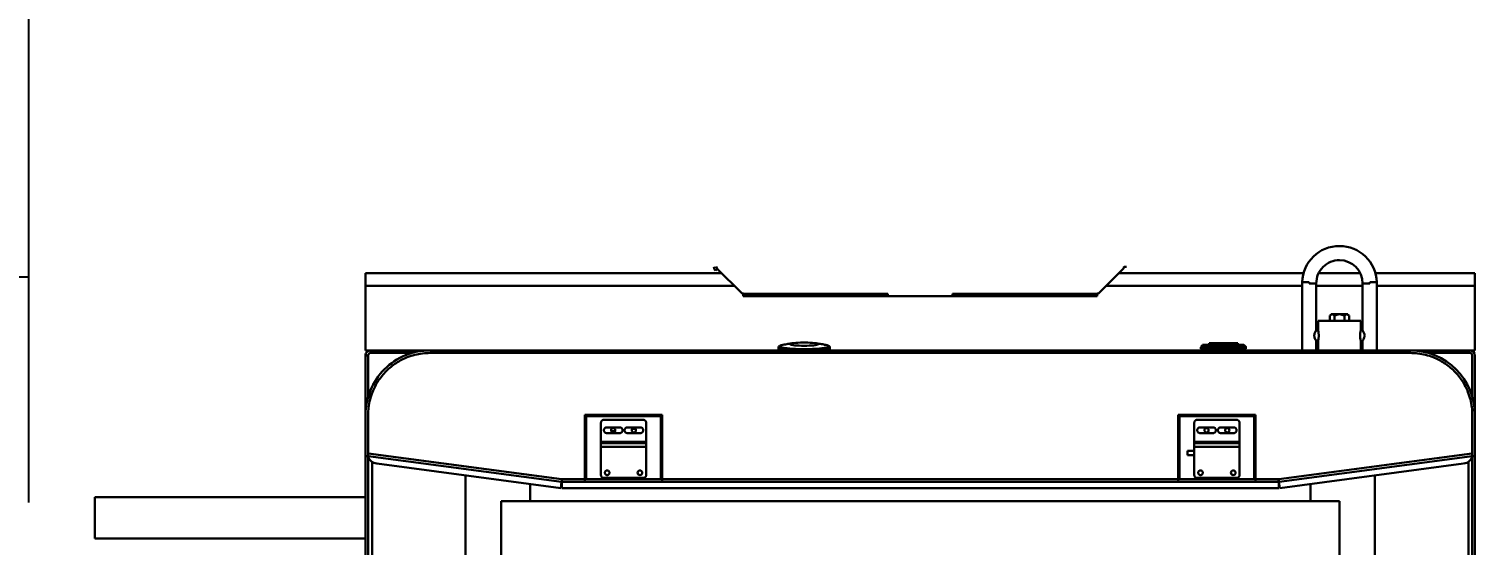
# Model space of a CAD drawing. Header units: millimetres. Extents: x 914 to 910632, y -176 to 682692.
# Drawn here: x 25103 to 26224, y 8480 to 8880 of the extents above; entities that cross this region are included whole.
import ezdxf

# ---------------------------------------------------------------- set-up
doc = ezdxf.new("R2010")
doc.units = ezdxf.units.MM
doc.layers.add('画图', color=3, linetype='Continuous', lineweight=30)
doc.styles.get("Standard").update_dxf_attribs({"font": 'arial.ttf'})
doc.dimstyles.new('INTE$0', dxfattribs={"dimscale": 80, "dimtxt": 3.5, "dimasz": 3, "dimexe": 3, "dimexo": 0, "dimgap": 1, "dimtad": 1, "dimdec": 0, "dimdsep": 46, "dimtxsty": 'Standard', "dimcen": 0, "dimclrd": 1, "dimclre": 1, "dimclrt": 3, "dimaunit": 1, "dimadec": 1, "dimazin": 2, "dimtfac": 1, "dimtdec": 0, "dimtmove": 0, "dimatfit": 0, "dimfxl": 1, "dimarcsym": 0})

# ---------------------------------------------------------------- blocks, each defined once
blk = doc.blocks.new('SDHGSJH')
at = {"color": 7, "linetype": 'Continuous', "lineweight": 30}
for p, q in [((2052, 343.8), (2052, -343.3)), ((2902, -343.3), (2902, 343.8)), ((2124.5, 333.1), (2124.5, -332.7)), ((2152, -312.8), (2152, 313.2)), ((2802, 313.2), (2802, -312.8)), ((2829.5, -332.7), (2829.5, -39.8)), ((2047, -347.8), (2047, -224.8)), ((2049, -347.8), (2049, -224.8)), ((2905, -347.8), (2905, -224.8)), ((2907, -224.8), (2907, -347.8)), ((3117, -283.8), (2907, -283.8)), ((3117, -283.8), (3117, -315.8)), ((2802, -312.8), (2152, -312.8)), ((2174.5, -326), (2174.5, -312.8)), ((2779.5, -312.8), (2779.5, -326)), ((2055.7, -341.9), (2198.3, -322.8)), ((2198.9, -327.8), (2198.3, -322.8)), ((2754.9, -322.8), (2199.1, -322.8)), ((2199.1, -322.8), (2199.1, -327.8)), ((2754.9, -327.8), (2754.9, -322.8)), ((2755.1, -327.8), (2755.7, -322.8)), ((2755.7, -322.8), (2898.3, -341.9)), ((3117, -315.8), (2907, -315.8)), ((2049, -347.8), (2198.8, -327.8)), ((2199, -329.8), (2049, -349.8)), ((2199.1, -329.8), (2049.3, -349.8)), ((2198.8, -325.8), (2198.7, -326.1)), ((2198.8, -325.8), (2199.1, -325.8)), ((2198.8, -327.8), (2199.1, -329.8)), ((2198.8, -327.8), (2198.9, -327.8)), ((2217, -329.8), (2199, -329.8)), ((2199.1, -327.8), (2199.2, -327.8)), ((2217, -327.8), (2199.2, -327.8)), ((2199.2, -327.8), (2199.2, -329.8)), ((2199.2, -329.8), (2217, -329.8)), ((2217, -329.8), (2217, -327.8)), ((2217, -327.8), (2277, -327.8)), ((2217, -379.8), (2217, -329.8)), ((2217, -329.8), (2218, -329.8)), ((2218, -329.8), (2218, -378.8)), ((2276, -329.8), (2218, -329.8)), ((2229.5, -354.8), (2229.5, -332.8)), ((2231.5, -330.8), (2262.5, -330.8)), ((2264.5, -332.8), (2264.5, -354.8)), ((2276, -378.8), (2276, -329.8)), ((2276, -329.8), (2277, -329.8)), ((2277, -327.8), (2277, -329.8)), ((2677, -327.8), (2277, -327.8)), ((2277, -329.8), (2677, -329.8)), ((2277, -329.8), (2277, -379.8)), ((2677, -329.8), (2677, -327.8)), ((2677, -327.8), (2737, -327.8)), ((2677, -379.8), (2677, -329.8)), ((2677, -329.8), (2678, -329.8)), ((2678, -329.8), (2678, -378.8)), ((2736, -329.8), (2678, -329.8)), ((2689.5, -354.8), (2689.5, -332.8)), ((2691.5, -330.8), (2722.5, -330.8)), ((2724.5, -332.8), (2724.5, -354.8)), ((2736, -378.8), (2736, -329.8)), ((2736, -329.8), (2737, -329.8)), ((2737, -327.8), (2737, -329.8)), ((2754.8, -327.8), (2737, -327.8)), ((2737, -329.8), (2754.8, -329.8)), ((2737, -329.8), (2737, -379.8)), ((2755, -329.8), (2737, -329.8)), ((2754.8, -329.8), (2754.8, -327.8)), ((2754.8, -327.8), (2754.9, -327.8)), ((2754.9, -325.8), (2755.2, -325.8)), ((2755.2, -327.8), (2754.9, -329.8)), ((2754.9, -329.8), (2904.7, -349.8)), ((2905, -349.8), (2755, -329.8)), ((2755.2, -327.8), (2755.1, -327.8)), ((2755.3, -326.1), (2755.2, -325.8)), ((2755.2, -327.8), (2905, -347.8)), ((2904.4, -346.6), (2905, -346.8)), ((2904.6, -346.7), (2905, -346.8)), ((2049, -347.8), (2047, -347.8)), ((2047, -347.8), (2047, -379.8)), ((2049, -379.8), (2049, -347.8)), ((2049.3, -349.8), (2049, -347.8)), ((2049, -349.8), (2049, -379.8)), ((2217, -350.3), (2217, -350.3)), ((2217, -358.3), (2217, -358.3)), ((2264.5, -354.8), (2229.5, -354.8)), ((2229.5, -354.8), (2229.5, -357.8)), ((2229.5, -357.8), (2264.5, -357.8)), ((2229.5, -358.8), (2229.5, -357.8)), ((2269.7, -348.4), (2264.5, -348.4)), ((2264.5, -351.8), (2269.7, -351.8)), ((2264.5, -357.8), (2264.5, -354.8)), ((2264.5, -357.8), (2264.5, -358.8)), ((2269.7, -351.8), (2269.7, -348.4)), ((2724.5, -354.8), (2689.5, -354.8)), ((2689.5, -354.8), (2689.5, -357.8)), ((2689.5, -357.8), (2724.5, -357.8)), ((2689.5, -358.8), (2689.5, -357.8)), ((2724.5, -357.8), (2724.5, -354.8)), ((2724.5, -357.8), (2724.5, -358.8)), ((2737, -350.3), (2737, -350.3)), ((2737, -358.3), (2737, -358.3)), ((2904.7, -349.8), (2905, -347.8)), ((2905, -347.8), (2907, -347.8)), ((2905, -379.8), (2905, -347.8)), ((2905, -379.8), (2905, -349.8)), ((2907, -379.8), (2907, -347.8)), ((2264.5, -358.8), (2229.5, -358.8)), ((2229.5, -373.8), (2229.5, -358.8)), ((2244, -365.5), (2234, -365.5)), ((2260, -365.5), (2250, -365.5)), ((2264.5, -358.8), (2264.5, -373.8)), ((2724.5, -358.8), (2689.5, -358.8)), ((2689.5, -373.8), (2689.5, -358.8)), ((2704, -365.5), (2694, -365.5)), ((2697.8, -368.9), (2700.2, -368.9)), ((2720, -365.5), (2710, -365.5)), ((2713.5, -368.5), (2713.5, -367.2)), ((2713.5, -367.2), (2715.1, -367.2)), ((2715.5, -366.8), (2713.7, -366.8)), ((2724.5, -358.8), (2724.5, -373.8)), ((2047, -379.8), (2047, -425.8)), ((2277, -379.8), (2217, -379.8)), ((2218, -378.8), (2276, -378.8)), ((2262.5, -375.8), (2231.5, -375.8)), ((2234, -370), (2244, -370)), ((2250, -370), (2260, -370)), ((2277, -378.8), (2276, -378.8)), ((2737, -379.8), (2677, -379.8)), ((2678, -378.8), (2736, -378.8)), ((2722.5, -375.8), (2691.5, -375.8)), ((2694, -370), (2704, -370)), ((2710, -370), (2720, -370)), ((2737, -378.8), (2736, -378.8)), ((2907, -425.8), (2907, -379.8)), ((2049, -425.8), (2049, -393.8)), ((2905, -425.8), (2905, -393.8)), ((2905, -425.8), (2907, -425.8)), ((2047, -479.8), (2047, -429.8)), ((2047, -429.8), (2097, -429.8)), ((2083, -427.8), (2051, -427.8)), ((2051, -429.8), (2097, -429.8)), ((2857, -427.8), (2097, -427.8)), ((2097, -429.8), (2857, -429.8)), ((2123, -429.8), (2123, -482.9)), ((2134, -437.5), (2134, -429.8)), ((2135.5, -429.8), (2135.5, -437.5)), ((2168.5, -437.5), (2168.5, -429.8)), ((2170, -429.8), (2170, -437.5)), ((2181, -482.9), (2181, -429.8)), ((2224.5, -431.1), (2224.5, -432.4)), ((2225, -431.1), (2224.5, -431.1)), ((2225.1, -430.1), (2225, -430.1)), ((2225, -430.1), (2225, -431.1)), ((2225.1, -431.1), (2225.1, -430.1)), ((2226.2, -431.1), (2225.1, -431.1)), ((2225.9, -433.9), (2225.3, -433.3)), ((2258.1, -433.9), (2225.9, -433.9)), ((2258, -434.1), (2226, -434.1)), ((2226.1, -432.6), (2257.9, -432.6)), ((2226.2, -432.4), (2226.2, -431.1)), ((2226.2, -431.1), (2257.8, -431.1)), ((2230.7, -429.8), (2230.7, -431.1)), ((2230.9, -434.1), (2230.9, -435.4)), ((2236.1, -435.4), (2230.9, -435.4)), ((2236.1, -435.4), (2236.1, -434.1)), ((2236.6, -434.1), (2236.6, -435.1)), ((2247.4, -435.1), (2236.6, -435.1)), ((2236.6, -435.1), (2236.6, -435.4)), ((2247.4, -435.4), (2236.6, -435.4)), ((2247.4, -435.1), (2247.4, -434.1)), ((2247.4, -435.4), (2247.4, -435.1)), ((2247.9, -434.1), (2247.9, -435.4)), ((2253.1, -435.4), (2247.9, -435.4)), ((2253.1, -435.4), (2253.1, -434.1)), ((2253.3, -431.1), (2253.3, -429.8)), ((2257.8, -431.1), (2257.8, -432.4)), ((2258.9, -431.1), (2257.8, -431.1)), ((2258.1, -433.9), (2258.7, -433.3)), ((2259, -430.1), (2258.9, -430.1)), ((2258.9, -430.1), (2258.9, -431.1)), ((2259, -431.1), (2259, -430.1)), ((2259.5, -431.1), (2259, -431.1)), ((2259.5, -432.4), (2259.5, -431.1)), ((2547, -429.8), (2547, -432)), ((2587, -432), (2587, -429.8)), ((2857, -429.8), (2903, -429.8)), ((2857, -429.8), (2907, -429.8)), ((2871, -427.8), (2903, -427.8)), ((2903, -429.8), (2903, -427.8)), ((2907, -429.8), (2907, -479.8)), ((2134, -481.8), (2134, -445.1)), ((2135.5, -445.1), (2135.5, -452.8)), ((2170, -437.5), (2168.5, -437.5)), ((2168.5, -452.8), (2168.5, -445.1)), ((2168.5, -445.1), (2170, -445.1)), ((2170, -445.1), (2170, -481.8)), ((2144.5, -456.8), (2144.5, -452.8)), ((2148.2, -456.8), (2148.2, -452.8)), ((2155.8, -456.8), (2155.8, -452.8)), ((2159.5, -452.8), (2159.5, -456.8)), ((2047, -489.8), (2047, -479.8)), ((2128.5, -481.8), (2128.5, -482.8)), ((2175.5, -481.8), (2175.5, -482.8)), ((2319.9, -492.9), (2338.1, -474.7)), ((2452, -471.8), (2339.8, -471.8)), ((2339.8, -471.8), (2339.8, -473.8)), ((2339.8, -473.8), (2452, -473.8)), ((2340.2, -473.8), (2452, -473.8)), ((2452, -473.8), (2452, -471.8)), ((2452, -471.8), (2502, -471.8)), ((2502, -471.8), (2502, -473.8)), ((2614.2, -471.8), (2502, -471.8)), ((2502, -473.8), (2613.8, -473.8)), ((2502, -473.8), (2614.2, -473.8)), ((2614.2, -473.8), (2614.2, -471.8)), ((2615.9, -474.7), (2634.1, -492.9)), ((2907, -489.8), (2907, -479.8)), ((2047, -489.8), (2124.1, -489.8)), ((2135.9, -489.8), (2168.1, -489.8)), ((2179.9, -489.8), (2323, -489.8)), ((2631, -489.8), (2907, -489.8)), ((2635.8, -491.8), (2634.4, -493.2)), ((2319, -494.6), (2317, -494.6))]:
    blk.add_line(p, q, dxfattribs=at)
at = {"color": 8, "linetype": 'Continuous', "lineweight": 30}
for p, q in [((2198.7, -325.8), (2198.8, -325.8)), ((2755.2, -325.8), (2755.3, -325.8)), ((2564.1, -430.8), (2565.6, -430.8)), ((2565.6, -430.8), (2567, -430.8)), ((2123, -479.8), (2047, -479.8)), ((2134, -481.8), (2128.5, -481.8)), ((2170, -479.8), (2134, -479.8)), ((2175.5, -481.8), (2170, -481.8)), ((2333, -479.8), (2181, -479.8)), ((2907, -479.8), (2621, -479.8))]:
    blk.add_line(p, q, dxfattribs=at)
at = {"color": 7, "linetype": 'Continuous', "lineweight": 30, "flags": 128}
for points in [[(2904.9, -347.5), (2904.9, -347.3), (2905, -347), (2905, -346.8), (2905, -346.8)], [(2224.6, -432.7), (2224.8, -432.9), (2225, -433.1), (2225.3, -433.3)], [(2258.7, -433.3), (2259, -433.1), (2259.2, -432.9), (2259.5, -432.6)], [(2567, -433.4), (2569, -433.4), (2570.9, -433.5), (2572.6, -433.6), (2574.2, -433.7), (2575.6, -433.9), (2576.7, -434.1), (2577.5, -434.3), (2577.9, -434.5), (2578, -434.7), (2577.7, -434.9), (2577.1, -435.1), (2576.2, -435.3), (2575, -435.5), (2573.5, -435.6), (2571.8, -435.7), (2569.9, -435.8), (2568, -435.8), (2566, -435.8), (2564.1, -435.8), (2562.2, -435.7), (2560.5, -435.6), (2559, -435.5), (2557.8, -435.3), (2556.9, -435.1), (2556.3, -434.9), (2556, -434.7), (2556.1, -434.5), (2556.5, -434.3), (2557.3, -434.1), (2558.4, -433.9), (2559.8, -433.7), (2561.4, -433.6), (2563.1, -433.5), (2565, -433.4), (2567, -433.4)]]:
    blk.add_lwpolyline(points, dxfattribs=at)
at = {"color": 8, "linetype": 'Continuous', "lineweight": 30, "flags": 128}
for points in [[(2547, -432), (2547.1, -431.8), (2547.5, -431.5), (2548.3, -431.2), (2549.5, -430.9), (2550.9, -430.7), (2552.6, -430.4), (2554.6, -430.3), (2556.8, -430.1), (2559.2, -430), (2561.7, -429.9), (2564.3, -429.8), (2564.9, -429.8)], [(2548.1, -433.3), (2547.9, -433.2), (2547.8, -433), (2547.9, -432.7), (2548.5, -432.4), (2549.3, -432.1), (2549.5, -432.1)], [(2569.1, -429.8), (2569.7, -429.8), (2572.3, -429.9), (2574.8, -430), (2577.2, -430.1), (2579.4, -430.3), (2581.4, -430.4), (2583.1, -430.7), (2584.5, -430.9), (2585.7, -431.2), (2586.5, -431.5), (2586.9, -431.8), (2587, -432)], [(2584.6, -432.1), (2584.6, -432.1), (2585.5, -432.4), (2586.1, -432.7), (2586.2, -432.9), (2586.1, -433.2), (2585.8, -433.4)]]:
    blk.add_lwpolyline(points, dxfattribs=at)
at = {"color": 7, "linetype": 'Continuous', "lineweight": 30}
for centre, radius in [((2234.3, -334.8), 1.8), ((2694.3, -334.8), 1.8), ((2239, -367.8), 1.65)]:
    blk.add_circle(centre, radius, dxfattribs=at)
for centre, radius, start, end in [((2056.7, -349.8), 8, 97.5946, 165.5703), ((2897.3, -349.8), 8, 14.4297, 82.4054), ((2715.1, -366.8), 0.4, 270, 0), ((2097, -379.8), 50, 180, 270), ((2857, -379.8), 50, 270, 0), ((2051, -425.8), 4, 180, 270), ((2051, -425.8), 2, 180, 270), ((2903, -425.8), 4, 270, 0), ((2229.5, -437.6), 6, 124.2863, 134.9932), ((2270.5, -389.4), 63.1, 224.9408, 225.1291), ((2254.5, -437.6), 6, 45.0068, 55.6351), ((2348.1, -524), 127.3, 134.9651, 135.0583), ((2551.3, -426.7), 7.4, 244.2602, 261.5375), ((2563.7, -514), 83.2, 89.6843, 99.7865), ((2569.3, -522), 91.2, 80.3426, 91.4257), ((2582.6, -426.1), 7.94, 278.3606, 294.3219), ((2152, -481.8), 18, 180, 270), ((2152, -481.8), 18, 270, 0), ((2152, -481.8), 29, 181.9702, 358.0191)]:
    blk.add_arc(centre, radius, start, end, dxfattribs=at)
for points, knots in [([(2229.5, -332.8), (2229.5, -332.5), (2229.6, -332.1), (2229.8, -331.7), (2230.1, -331.4), (2230.4, -331.1), (2230.9, -330.9), (2231.2, -330.8), (2231.5, -330.8)], [0, 0, 0, 0, 0.239421, 0.369666, 0.49998, 0.630212, 0.760541, 1, 1, 1, 1]), ([(2261.5, -334.8), (2261.5, -334.6), (2261.4, -334.2), (2261.2, -333.8), (2261, -333.5), (2260.7, -333.3), (2260.3, -333.1), (2259.7, -332.9), (2259.1, -333.1), (2258.7, -333.3), (2258.4, -333.5), (2258.2, -333.8), (2258, -334.2), (2257.9, -334.6), (2257.9, -334.8)], [0, 0, 0, 0, 0.1197219, 0.1847934, 0.2500007, 0.3151022, 0.3802969, 0.5000188, 0.6197407, 0.6848032, 0.749997, 0.815112, 0.8802781, 1, 1, 1, 1]), ([(2257.9, -334.8), (2257.9, -335), (2258, -335.4), (2258.2, -335.8), (2258.4, -336.1), (2258.7, -336.3), (2259.1, -336.5), (2259.7, -336.6), (2260.3, -336.5), (2260.7, -336.3), (2261, -336.1), (2261.2, -335.8), (2261.4, -335.4), (2261.5, -335), (2261.5, -334.8)], [0, 0, 0, 0, 0.119719, 0.184808, 0.249998, 0.315098, 0.380264, 0.499983, 0.619702, 0.684801, 0.750007, 0.815078, 0.880281, 1, 1, 1, 1]), ([(2262.5, -330.8), (2262.8, -330.8), (2263.1, -330.9), (2263.6, -331.1), (2263.9, -331.4), (2264.2, -331.7), (2264.4, -332.1), (2264.5, -332.5), (2264.5, -332.8)], [0, 0, 0, 0, 0.239452, 0.369658, 0.500017, 0.630209, 0.760586, 1, 1, 1, 1]), ([(2689.5, -332.8), (2689.5, -332.5), (2689.6, -332.1), (2689.8, -331.7), (2690.1, -331.4), (2690.4, -331.1), (2690.9, -330.9), (2691.2, -330.8), (2691.5, -330.8)], [0, 0, 0, 0, 0.239416, 0.369623, 0.499983, 0.630152, 0.760547, 1, 1, 1, 1]), ([(2721.5, -334.8), (2721.5, -334.6), (2721.4, -334.2), (2721.2, -333.8), (2721, -333.5), (2720.7, -333.3), (2720.3, -333.1), (2719.7, -332.9), (2719.1, -333.1), (2718.7, -333.3), (2718.4, -333.5), (2718.2, -333.8), (2718, -334.2), (2717.9, -334.6), (2717.9, -334.8)], [0, 0, 0, 0, 0.119721, 0.184812, 0.249992, 0.315093, 0.380288, 0.500009, 0.61973, 0.68483, 0.74999, 0.815105, 0.880271, 1, 1, 1, 1]), ([(2717.9, -334.8), (2717.9, -335), (2718, -335.4), (2718.2, -335.8), (2718.4, -336.1), (2718.7, -336.3), (2719.1, -336.5), (2719.7, -336.6), (2720.3, -336.5), (2720.7, -336.3), (2721, -336.1), (2721.2, -335.8), (2721.4, -335.4), (2721.5, -335), (2721.5, -334.8)], [0, 0, 0, 0, 0.119726, 0.184814, 0.250003, 0.315069, 0.380272, 0.499989, 0.619707, 0.684805, 0.75001, 0.81508, 0.880282, 1, 1, 1, 1]), ([(2722.5, -330.8), (2722.8, -330.8), (2723.1, -330.9), (2723.6, -331.1), (2723.9, -331.4), (2724.2, -331.7), (2724.4, -332.1), (2724.5, -332.5), (2724.5, -332.8)], [0, 0, 0, 0, 0.239452, 0.369658, 0.500017, 0.630209, 0.760586, 1, 1, 1, 1]), ([(2234, -365.5), (2233.7, -365.6), (2233.3, -365.6), (2232.8, -365.9), (2232.4, -366.2), (2232.1, -366.5), (2231.8, -367.1), (2231.7, -367.8), (2231.8, -368.5), (2232.1, -369), (2232.4, -369.4), (2232.8, -369.7), (2233.3, -370), (2233.7, -370), (2234, -370)], [0, 0, 0, 0, 0.119729, 0.184845, 0.250001, 0.315102, 0.380286, 0.500003, 0.619719, 0.684827, 0.750003, 0.815106, 0.880271, 1, 1, 1, 1]), ([(2244, -370), (2244.3, -370), (2244.7, -370), (2245.2, -369.7), (2245.6, -369.4), (2245.9, -369), (2246.2, -368.5), (2246.3, -367.8), (2246.2, -367.1), (2245.9, -366.5), (2245.6, -366.2), (2245.2, -365.9), (2244.7, -365.6), (2244.3, -365.6), (2244, -365.5)], [0, 0, 0, 0, 0.1197317, 0.1848187, 0.2500021, 0.3151051, 0.380275, 0.5, 0.619725, 0.6848192, 0.7499961, 0.8151056, 0.8802683, 1, 1, 1, 1]), ([(2250, -365.5), (2249.7, -365.6), (2249.3, -365.6), (2248.8, -365.9), (2248.4, -366.2), (2248.1, -366.5), (2247.8, -367.1), (2247.7, -367.8), (2247.8, -368.5), (2248.1, -369), (2248.4, -369.4), (2248.8, -369.7), (2249.3, -370), (2249.7, -370), (2250, -370)], [0, 0, 0, 0, 0.119727, 0.184842, 0.249997, 0.315097, 0.38028, 0.500001, 0.619721, 0.684829, 0.750003, 0.815079, 0.880273, 1, 1, 1, 1]), ([(2253.4, -367.8), (2253.4, -367.6), (2253.4, -367.3), (2253.6, -366.9), (2253.8, -366.6), (2254.1, -366.4), (2254.5, -366.2), (2255, -366.1), (2255.5, -366.2), (2255.9, -366.4), (2256.2, -366.6), (2256.4, -366.9), (2256.6, -367.3), (2256.6, -367.6), (2256.7, -367.8)], [0, 0, 0, 0, 0.119716, 0.184818, 0.25001, 0.315088, 0.380287, 0.499987, 0.619732, 0.684823, 0.750009, 0.815081, 0.880275, 1, 1, 1, 1]), ([(2256.7, -367.8), (2256.6, -368), (2256.6, -368.3), (2256.4, -368.7), (2256.2, -369), (2255.9, -369.2), (2255.5, -369.4), (2255, -369.5), (2254.5, -369.4), (2254.1, -369.2), (2253.8, -369), (2253.6, -368.7), (2253.4, -368.3), (2253.4, -368), (2253.4, -367.8)], [0, 0, 0, 0, 0.119725, 0.184817, 0.24999, 0.315104, 0.380263, 0.500009, 0.619709, 0.684801, 0.749987, 0.815088, 0.880283, 1, 1, 1, 1]), ([(2260, -370), (2260.3, -370), (2260.7, -370), (2261.2, -369.7), (2261.6, -369.4), (2261.9, -369), (2262.2, -368.5), (2262.3, -367.8), (2262.2, -367.1), (2261.9, -366.5), (2261.6, -366.2), (2261.2, -365.9), (2260.7, -365.6), (2260.3, -365.6), (2260, -365.5)], [0, 0, 0, 0, 0.119699, 0.184817, 0.250001, 0.315104, 0.380274, 0.5, 0.619726, 0.68482, 0.749998, 0.815108, 0.880301, 1, 1, 1, 1]), ([(2694, -365.5), (2693.7, -365.6), (2693.3, -365.6), (2692.8, -365.9), (2692.4, -366.2), (2692.1, -366.5), (2691.8, -367.1), (2691.7, -367.8), (2691.8, -368.5), (2692.1, -369), (2692.4, -369.4), (2692.8, -369.7), (2693.3, -370), (2693.7, -370), (2694, -370)], [0, 0, 0, 0, 0.1197266, 0.1848408, 0.2499951, 0.3150953, 0.380278, 0.4999978, 0.6197177, 0.684809, 0.7500045, 0.8150796, 0.8802734, 1, 1, 1, 1]), ([(2697.4, -367.8), (2697.4, -367.6), (2697.4, -367.3), (2697.6, -366.9), (2697.8, -366.6), (2698.1, -366.4), (2698.5, -366.2), (2699, -366.1), (2699.5, -366.2), (2699.9, -366.4), (2700.2, -366.6), (2700.4, -366.9), (2700.6, -367.3), (2700.6, -367.6), (2700.7, -367.8)], [0, 0, 0, 0, 0.119717, 0.184819, 0.250012, 0.31509, 0.380289, 0.49999, 0.619736, 0.684786, 0.750008, 0.81508, 0.880275, 1, 1, 1, 1]), ([(2700.7, -367.8), (2700.6, -368), (2700.6, -368.3), (2700.4, -368.7), (2700.2, -369), (2699.9, -369.2), (2699.5, -369.4), (2699, -369.5), (2698.5, -369.4), (2698.1, -369.2), (2697.8, -369), (2697.6, -368.7), (2697.4, -368.3), (2697.4, -368), (2697.4, -367.8)], [0, 0, 0, 0, 0.119725, 0.184817, 0.24999, 0.315104, 0.380263, 0.500009, 0.619709, 0.684801, 0.749987, 0.815088, 0.880283, 1, 1, 1, 1]), ([(2704, -370), (2704.3, -370), (2704.7, -370), (2705.2, -369.7), (2705.6, -369.4), (2705.9, -369), (2706.2, -368.5), (2706.3, -367.8), (2706.2, -367.1), (2705.9, -366.5), (2705.6, -366.2), (2705.2, -365.9), (2704.7, -365.6), (2704.3, -365.6), (2704, -365.5)], [0, 0, 0, 0, 0.119699, 0.184817, 0.250001, 0.315104, 0.380274, 0.5, 0.619726, 0.68482, 0.749998, 0.815108, 0.880301, 1, 1, 1, 1]), ([(2710, -365.5), (2709.7, -365.6), (2709.3, -365.6), (2708.8, -365.9), (2708.4, -366.2), (2708.1, -366.5), (2707.8, -367.1), (2707.7, -367.8), (2707.8, -368.5), (2708.1, -369), (2708.4, -369.4), (2708.8, -369.7), (2709.3, -370), (2709.7, -370), (2710, -370)], [0, 0, 0, 0, 0.1197001, 0.184818, 0.2500023, 0.3150848, 0.3802712, 0.4999978, 0.6197245, 0.6848196, 0.7499973, 0.8151024, 0.8802999, 1, 1, 1, 1]), ([(2713.3, -367.8), (2713.4, -367.6), (2713.4, -367.3), (2713.6, -366.9), (2713.8, -366.6), (2714.1, -366.4), (2714.5, -366.2), (2715, -366.1), (2715.5, -366.2), (2715.9, -366.4), (2716.2, -366.6), (2716.4, -366.9), (2716.6, -367.3), (2716.6, -367.6), (2716.7, -367.8)], [0, 0, 0, 0, 0.119724, 0.184825, 0.249988, 0.315101, 0.380301, 0.5, 0.619699, 0.684789, 0.75001, 0.815082, 0.880276, 1, 1, 1, 1]), ([(2716.7, -367.8), (2716.6, -368), (2716.6, -368.3), (2716.4, -368.7), (2716.2, -369), (2715.9, -369.2), (2715.5, -369.4), (2715, -369.5), (2714.5, -369.4), (2714.1, -369.2), (2713.8, -369), (2713.6, -368.7), (2713.4, -368.3), (2713.4, -368), (2713.3, -367.8)], [0, 0, 0, 0, 0.119724, 0.184815, 0.249988, 0.315101, 0.3803, 0.499999, 0.619698, 0.684789, 0.75001, 0.815082, 0.880276, 1, 1, 1, 1]), ([(2720, -370), (2720.3, -370), (2720.7, -370), (2721.2, -369.7), (2721.6, -369.4), (2721.9, -369), (2722.2, -368.5), (2722.3, -367.8), (2722.2, -367.1), (2721.9, -366.5), (2721.6, -366.2), (2721.2, -365.9), (2720.7, -365.6), (2720.3, -365.6), (2720, -365.5)], [0, 0, 0, 0, 0.1196999, 0.1848178, 0.250002, 0.3150844, 0.3802706, 0.4999971, 0.6197236, 0.6848186, 0.7499962, 0.8151066, 0.8803001, 1, 1, 1, 1]), ([(2097, -427.8), (2095, -427.7), (2091.1, -427.6), (2085.1, -426.4), (2079.7, -424.7), (2074.9, -422.5), (2070.7, -420), (2066.7, -417.1), (2063, -413.8), (2059.7, -410.1), (2056.8, -406.1), (2054.3, -401.9), (2052.1, -397.1), (2050.4, -391.6), (2049.2, -385.7), (2049.1, -381.7), (2049, -379.8)], [0, 0, 0, 0, 0.077629, 0.157663, 0.239951, 0.304276, 0.368608, 0.434301, 0.499999, 0.565693, 0.631393, 0.695718, 0.760048, 0.842331, 0.922369, 1, 1, 1, 1]), ([(2049, -379.8), (2049.1, -381.7), (2049.2, -385.7), (2050.4, -391.6), (2052.1, -397.1), (2054.3, -401.9), (2056.8, -406.1), (2059.7, -410.1), (2063, -413.8), (2066.7, -417.1), (2070.7, -420), (2074.9, -422.5), (2079.7, -424.7), (2085.1, -426.4), (2091.1, -427.6), (2095, -427.7), (2097, -427.8)], [0, 0, 0, 0, 0.077627, 0.157664, 0.239951, 0.304275, 0.368607, 0.434301, 0.5, 0.565694, 0.631392, 0.695717, 0.760049, 0.84233, 0.922368, 1, 1, 1, 1]), ([(2217, -378.8), (2217, -378.8), (2217, -378.8), (2217.3, -378.8), (2217.6, -378.8), (2217.9, -378.8), (2218, -378.8)], [0, 0, 0, 0, 0.2499772, 0.4999925, 0.7500079, 1, 1, 1, 1]), ([(2231.5, -375.8), (2231.2, -375.8), (2230.9, -375.7), (2230.4, -375.5), (2230.1, -375.2), (2229.8, -374.9), (2229.6, -374.4), (2229.5, -374), (2229.5, -373.8)], [0, 0, 0, 0, 0.239454, 0.369602, 0.500009, 0.630169, 0.760565, 1, 1, 1, 1]), ([(2264.5, -373.8), (2264.5, -374), (2264.4, -374.4), (2264.2, -374.9), (2263.9, -375.2), (2263.6, -375.5), (2263.1, -375.7), (2262.8, -375.8), (2262.5, -375.8)], [0, 0, 0, 0, 0.239431, 0.369618, 0.499991, 0.630158, 0.76055, 1, 1, 1, 1]), ([(2677, -378.8), (2677, -378.8), (2677, -378.8), (2677.3, -378.8), (2677.6, -378.8), (2677.9, -378.8), (2678, -378.8)], [0, 0, 0, 0, 0.25, 0.500007, 0.750015, 1, 1, 1, 1]), ([(2691.5, -375.8), (2691.2, -375.8), (2690.9, -375.7), (2690.4, -375.5), (2690.1, -375.2), (2689.8, -374.9), (2689.6, -374.4), (2689.5, -374), (2689.5, -373.8)], [0, 0, 0, 0, 0.239452, 0.369666, 0.500013, 0.630173, 0.760567, 1, 1, 1, 1]), ([(2724.5, -373.8), (2724.5, -374), (2724.4, -374.4), (2724.2, -374.9), (2723.9, -375.2), (2723.6, -375.5), (2723.1, -375.7), (2722.8, -375.8), (2722.5, -375.8)], [0, 0, 0, 0, 0.239431, 0.369618, 0.499991, 0.630158, 0.76055, 1, 1, 1, 1]), ([(2905, -379.8), (2904.9, -381.7), (2904.8, -385.7), (2903.6, -391.6), (2901.9, -397.1), (2899.7, -401.9), (2897.2, -406.1), (2894.3, -410.1), (2891, -413.8), (2887.3, -417.1), (2883.3, -420), (2879.1, -422.5), (2874.3, -424.7), (2868.9, -426.4), (2862.9, -427.6), (2859, -427.7), (2857, -427.8)], [0, 0, 0, 0, 0.077628, 0.157663, 0.239952, 0.304275, 0.368606, 0.434299, 0.499999, 0.565692, 0.631393, 0.695717, 0.76005, 0.84233, 0.922368, 1, 1, 1, 1]), ([(2857, -427.8), (2859, -427.7), (2862.9, -427.6), (2868.9, -426.4), (2874.3, -424.7), (2879.1, -422.5), (2883.3, -420), (2887.3, -417.1), (2891, -413.8), (2894.3, -410.1), (2897.2, -406.1), (2899.7, -401.9), (2901.9, -397.1), (2903.6, -391.6), (2904.8, -385.7), (2904.9, -381.7), (2905, -379.8)], [0, 0, 0, 0, 0.077629, 0.157663, 0.239951, 0.304276, 0.368607, 0.4343, 0.500001, 0.565693, 0.631394, 0.695718, 0.760048, 0.842331, 0.922369, 1, 1, 1, 1]), ([(2049, -425.8), (2049, -426), (2049.1, -426.4), (2049.3, -426.9), (2049.6, -427.2), (2049.9, -427.5), (2050.4, -427.7), (2050.7, -427.8), (2051, -427.8)], [0, 0, 0, 0, 0.2394426, 0.3696524, 0.4999807, 0.6302232, 0.7605431, 1, 1, 1, 1]), ([(2903, -427.8), (2903.3, -427.8), (2903.6, -427.7), (2904.1, -427.5), (2904.4, -427.2), (2904.7, -426.9), (2904.9, -426.4), (2905, -426), (2905, -425.8)], [0, 0, 0, 0, 0.239451, 0.369666, 0.500012, 0.630172, 0.760549, 1, 1, 1, 1]), ([(2224.5, -432.4), (2224.5, -432.4), (2224.5, -432.5), (2224.5, -432.6), (2224.6, -432.7), (2224.6, -432.7), (2224.6, -432.7)], [0, 0, 0, 0, 0.218406, 0.488135, 0.900599, 1, 1, 1, 1]), ([(2236.6, -435.4), (2236.6, -435.4), (2236.6, -435.4), (2236.5, -435.4), (2236.3, -435.4), (2236.2, -435.4), (2236.1, -435.4)], [0, 0, 0, 0, 0.249798, 0.499946, 0.749816, 1, 1, 1, 1]), ([(2247.9, -435.4), (2247.8, -435.4), (2247.7, -435.4), (2247.5, -435.4), (2247.4, -435.4), (2247.4, -435.4), (2247.4, -435.4)], [0, 0, 0, 0, 0.249848, 0.500004, 0.749916, 1, 1, 1, 1]), ([(2547, -431.9), (2547, -431.9), (2547, -432.2), (2547.1, -432.6), (2547.4, -433), (2547.7, -433.1), (2547.8, -433.2)], [0, 0, 0, 0, 0.023153, 0.357174, 0.694477, 1, 1, 1, 1]), ([(2549.8, -433.9), (2550.7, -434.1), (2552.9, -434.6), (2556, -435.1), (2558.1, -435.3), (2558.9, -435.4)], [0, 0, 0, 0, 0.299529, 0.73367, 1, 1, 1, 1]), ([(2575, -435.5), (2575.3, -435.4), (2576.8, -435.3), (2579.7, -434.8), (2582.4, -434.3), (2583.9, -434), (2584.1, -433.9)], [0, 0, 0, 0, 0.119723, 0.498202, 0.931289, 1, 1, 1, 1]), ([(2586.1, -433.3), (2586.1, -433.3), (2586.3, -433.2), (2586.6, -433), (2586.9, -432.5), (2587, -432.2), (2587, -432)], [0, 0, 0, 0, 0.080753, 0.468724, 0.748733, 1, 1, 1, 1]), ([(2134, -445.1), (2134, -445.1), (2134, -445.1), (2133.7, -444.8), (2133.3, -444), (2132.8, -443), (2132.5, -442.1), (2132.4, -441.3), (2132.5, -440.5), (2132.8, -439.5), (2133.3, -438.5), (2133.7, -437.8), (2134, -437.5), (2134, -437.5), (2134, -437.5)], [0, 0, 0, 0, 0.061993, 0.125435, 0.250597, 0.375548, 0.439958, 0.500687, 0.561379, 0.625852, 0.750595, 0.875088, 0.938262, 1, 1, 1, 1]), ([(2135.5, -437.5), (2135.5, -437.5), (2135.5, -437.5), (2135.6, -437.8), (2135.7, -438.5), (2135.9, -439.6), (2135.9, -440.5), (2136, -441.3), (2135.9, -442), (2135.9, -443), (2135.7, -444.1), (2135.6, -444.8), (2135.5, -445.1), (2135.5, -445.1), (2135.5, -445.1)], [0, 0, 0, 0, 0.062499, 0.12514, 0.249747, 0.37449, 0.437291, 0.499879, 0.562456, 0.625304, 0.749888, 0.87458, 0.93736, 1, 1, 1, 1]), ([(2168.5, -437.5), (2168.5, -437.5), (2168.5, -437.5), (2168.4, -437.8), (2168.3, -438.5), (2168.1, -439.6), (2168.1, -440.5), (2168.1, -441), (2168, -441.3)], [0, 0, 0, 0, 0.1218797, 0.2505716, 0.4999525, 0.7493192, 0.8783588, 1, 1, 1, 1]), ([(2168, -441.3), (2168.1, -441.5), (2168.1, -442), (2168.1, -443), (2168.3, -444.1), (2168.4, -444.8), (2168.5, -445.1), (2168.5, -445.1), (2168.5, -445.1)], [0, 0, 0, 0, 0.121681, 0.250763, 0.500111, 0.749217, 0.878041, 1, 1, 1, 1]), ([(2170, -437.5), (2170, -437.5), (2170, -437.5), (2170.3, -437.8), (2170.7, -438.5), (2171.2, -439.5), (2171.5, -440.5), (2171.5, -441), (2171.6, -441.3)], [0, 0, 0, 0, 0.1238107, 0.2505317, 0.5005051, 0.7500665, 0.87873, 1, 1, 1, 1]), ([(2171.6, -441.3), (2171.5, -441.5), (2171.5, -442.1), (2171.2, -443), (2170.7, -444.1), (2170.3, -444.8), (2170, -445.1), (2170, -445.1), (2170, -445.1)], [0, 0, 0, 0, 0.121616, 0.25067, 0.500507, 0.749835, 0.876344, 1, 1, 1, 1]), ([(2135.5, -452.8), (2135.6, -452.8), (2135.7, -452.8), (2136.7, -452.8), (2138.2, -452.8), (2140.3, -452.8), (2142.8, -452.8), (2145.6, -452.8), (2148.8, -452.8), (2152, -452.8), (2155.2, -452.8), (2158.4, -452.8), (2161.2, -452.8), (2163.7, -452.8), (2165.8, -452.8), (2167.3, -452.8), (2168.3, -452.8), (2168.4, -452.8), (2168.5, -452.8)], [0, 0, 0, 0, 0.0625, 0.125, 0.1875, 0.25, 0.3125, 0.375, 0.437498, 0.5, 0.562498, 0.625, 0.6875, 0.75, 0.8125, 0.875, 0.9375, 1, 1, 1, 1]), ([(2144.5, -456.8), (2144.8, -457.1), (2145.4, -457.6), (2146, -457.7), (2146.4, -457.8)], [0, 0, 0, 0, 0.498765, 1, 1, 1, 1]), ([(2145.5, -457.8), (2145.5, -457.8), (2145.6, -457.8), (2146.1, -457.8), (2146.4, -457.8)], [0, 0, 0, 0, 0.508594, 1, 1, 1, 1]), ([(2146.4, -457.8), (2146.7, -457.7), (2147.4, -457.6), (2147.9, -457.1), (2148.2, -456.8)], [0, 0, 0, 0, 0.498064, 1, 1, 1, 1]), ([(2146.4, -457.8), (2146.7, -457.8), (2147.3, -457.8), (2148.7, -457.8), (2150.3, -457.8), (2151.4, -457.8), (2152, -457.8)], [0, 0, 0, 0, 0.2500088, 0.499993, 0.7500101, 1, 1, 1, 1]), ([(2148.2, -456.8), (2148.8, -457.1), (2150, -457.6), (2151.3, -457.7), (2152, -457.8)], [0, 0, 0, 0, 0.498748, 1, 1, 1, 1]), ([(2152, -457.8), (2152.7, -457.7), (2154, -457.6), (2155.2, -457.1), (2155.8, -456.8)], [0, 0, 0, 0, 0.498047, 1, 1, 1, 1]), ([(2152, -457.8), (2152.6, -457.8), (2153.7, -457.8), (2155.3, -457.8), (2156.7, -457.8), (2157.3, -457.8), (2157.6, -457.8)], [0, 0, 0, 0, 0.245672, 0.49999, 0.754317, 1, 1, 1, 1]), ([(2155.8, -456.8), (2156, -457.1), (2156.6, -457.6), (2157.3, -457.7), (2157.6, -457.8)], [0, 0, 0, 0, 0.49874, 1, 1, 1, 1]), ([(2157.6, -457.8), (2158, -457.7), (2158.6, -457.6), (2159.2, -457.1), (2159.5, -456.8)], [0, 0, 0, 0, 0.498079, 1, 1, 1, 1]), ([(2157.6, -457.8), (2157.9, -457.8), (2158.4, -457.8), (2158.5, -457.8), (2158.5, -457.8), (2158.5, -457.8)], [0, 0, 0, 0, 0.491247, 0.99986, 1, 1, 1, 1]), ([(2338.1, -474.7), (2338.4, -474.4), (2339.1, -473.9), (2339.8, -473.8), (2340.2, -473.8)], [0, 0, 0, 0, 0.49996, 1, 1, 1, 1]), ([(2613.8, -473.8), (2614.2, -473.8), (2614.9, -473.9), (2615.6, -474.4), (2615.9, -474.7)], [0, 0, 0, 0, 0.49999, 1, 1, 1, 1]), ([(2128.5, -482.8), (2127.8, -482.8), (2126.3, -482.8), (2124.5, -482.8), (2123.2, -482.8), (2123.1, -482.8), (2123, -482.8)], [0, 0, 0, 0, 0.2499826, 0.499999, 0.7499965, 1, 1, 1, 1]), ([(2181, -482.8), (2180.9, -482.8), (2180.8, -482.8), (2179.5, -482.8), (2177.7, -482.8), (2176.2, -482.8), (2175.5, -482.8)], [0, 0, 0, 0, 0.250007, 0.500002, 0.749993, 1, 1, 1, 1]), ([(2175.5, -482.8), (2176.2, -482.8), (2177.7, -482.8), (2179.5, -482.8), (2180.8, -482.8), (2180.9, -482.8), (2181, -482.8)], [0, 0, 0, 0, 0.250007, 0.500008, 0.750005, 1, 1, 1, 1]), ([(2319, -495), (2319, -494.6), (2319.1, -493.8), (2319.6, -493.2), (2319.9, -492.9)], [0, 0, 0, 0, 0.499978, 1, 1, 1, 1]), ([(2634.1, -492.9), (2634.4, -493.2), (2634.9, -493.8), (2635, -494.6), (2635, -495)], [0, 0, 0, 0, 0.500012, 1, 1, 1, 1]), ([(2634.4, -493.2), (2634.6, -493.4), (2634.9, -493.8), (2635, -494.4), (2635, -494.6)], [0, 0, 0, 0, 0.499973, 1, 1, 1, 1]), ([(2637, -494.6), (2636.9, -494.1), (2636.8, -493), (2636.2, -492.2), (2635.8, -491.8)], [0, 0, 0, 0, 0.500007, 1, 1, 1, 1])]:
    blk.add_open_spline(points, degree=3, knots=knots, dxfattribs=at)
blk = doc.blocks.new('*D371')
at = {"color": 1, "linetype": 'ByBlock', "lineweight": -2, "transparency": 16777216}
for p, q in [((29314.5, 15602.6), (22464.7, 15602.6)), ((22704.7, 8927.8), (22704.7, 15362.6)), ((25102.8, 8687.8), (22464.7, 8687.8))]:
    blk.add_line(p, q, dxfattribs=at)
at = {"color": 1, "lineweight": 200, "transparency": 16777216}
for points in [[(22664.7, 15362.6), (22744.7, 15362.6), (22704.7, 15602.6)], [(22664.7, 8927.8), (22744.7, 8927.8), (22704.7, 8687.8)]]:
    blk.add_solid(points, dxfattribs=at)
at = {"layer": 'Defpoints', "color": 0, "lineweight": 200, "transparency": 16777216}
for p in [(22704.7, 15602.6), (29314.5, 15602.6), (25102.8, 8687.8)]:
    blk.add_point(p, dxfattribs=at)
at = {"color": 3, "lineweight": 30, "transparency": 16777216, "insert": (22481.8, 12145.2), "char_height": 280, "attachment_point": 5, "rotation": 90}
blk.add_mtext('6915', dxfattribs=at)
blk = doc.blocks.new('*D372')
at = {"color": 1, "linetype": 'ByBlock', "lineweight": -2, "transparency": 16777216}
for p, q in [((25102.8, 8512.8), (25102.8, 17320.1)), ((29314.5, 15602.6), (29314.5, 17320.1)), ((29074.5, 17080.1), (25342.8, 17080.1))]:
    blk.add_line(p, q, dxfattribs=at)
at = {"color": 1, "lineweight": 200, "transparency": 16777216}
for points in [[(25342.8, 17120.1), (25342.8, 17040.1), (25102.8, 17080.1)], [(29074.5, 17120.1), (29074.5, 17040.1), (29314.5, 17080.1)]]:
    blk.add_solid(points, dxfattribs=at)
at = {"layer": 'Defpoints', "color": 0, "lineweight": 200, "transparency": 16777216}
for p in [(25102.8, 17080.1), (29314.5, 15602.6), (25102.8, 8512.8)]:
    blk.add_point(p, dxfattribs=at)
at = {"color": 3, "lineweight": 30, "transparency": 16777216, "insert": (27208.6, 17300.7), "char_height": 280, "attachment_point": 5}
blk.add_mtext('4212', dxfattribs=at)

msp = doc.modelspace()

# ---------------------------------------------------------------- block references
at = {"layer": '画图', "color": 4, "lineweight": 30, "rotation": 180}
msp.add_blockref('SDHGSJH', (28270.737, 8201.125), dxfattribs=at)

# ---------------------------------------------------------------- dimensions: what is measured, and where the dimension line sits
at = {"color": 4, "lineweight": 30}
dim = msp.add_linear_dim(base=(25102.755, 17080.101), p1=(29314.513, 15602.594), p2=(25102.755, 8512.75), dimstyle='INTE$0', override={"dimfxl": 2.5, "dimarcsym": 1}, dxfattribs=at)
dim.commit()
dim.dimension.update_dxf_attribs({"geometry": '*D372', "text_midpoint": (27208.634, 17300.674)})
dim = msp.add_linear_dim(base=(22704.729, 15602.594), p1=(25102.755, 8687.75), p2=(29314.513, 15602.594), angle=90, dimstyle='INTE$0', override={"dimfxl": 2.5, "dimarcsym": 1}, dxfattribs=at)
dim.commit()
dim.dimension.update_dxf_attribs({"geometry": '*D371', "text_midpoint": (22481.768, 12145.172)})

doc.saveas('drawing.dxf')
